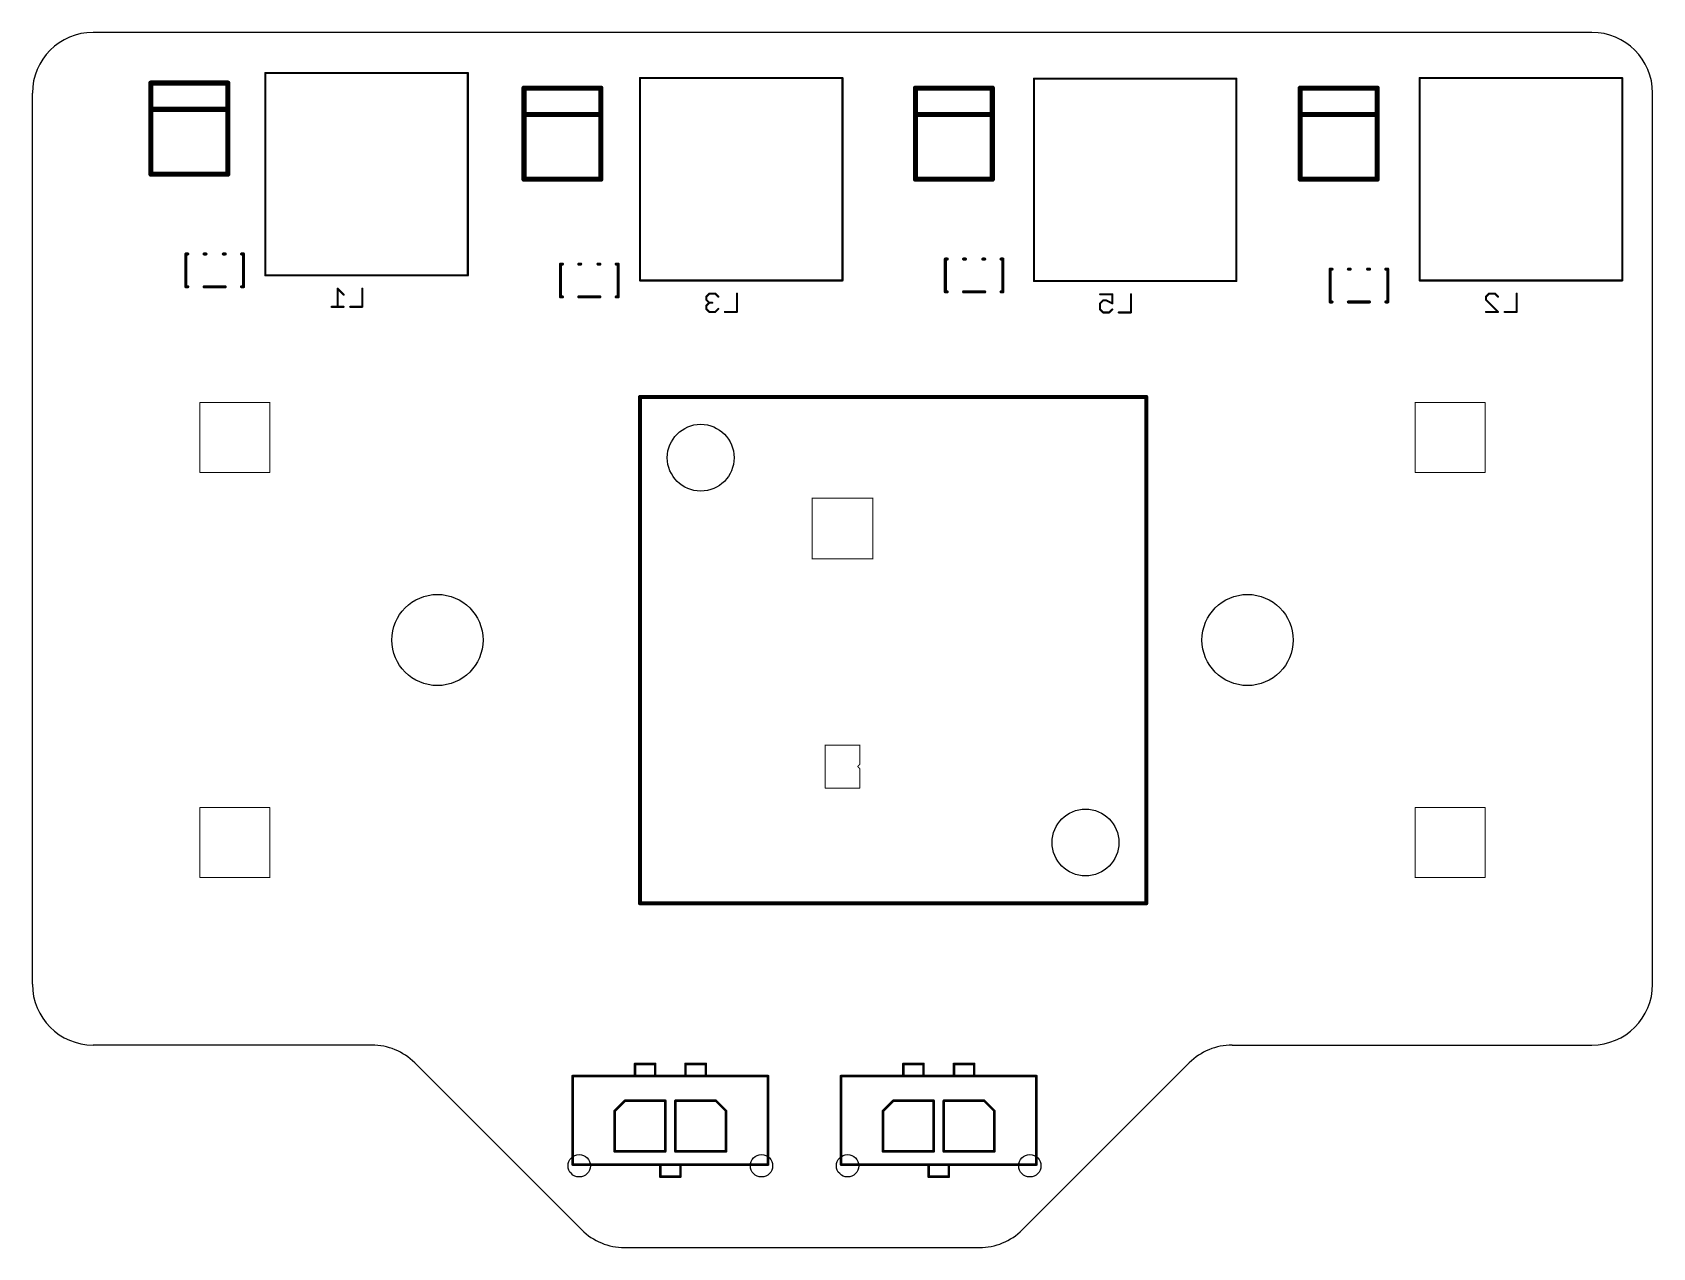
# Model space of a CAD drawing. Extents: x 0 to 80, y -10 to 50.
import ezdxf

# ---------------------------------------------------------------- set-up
doc = ezdxf.new("R2010")
doc.units = 0
for name, color, linetype in [('20', 53, 'CONTINUOUS'), ('21', 253, 'CONTINUOUS'), ('22', 253, 'CONTINUOUS')]:
    doc.layers.add(name, color=color, linetype=linetype)

msp = doc.modelspace()

# ---------------------------------------------------------------- linework, layer by layer
at = {"layer": '20'}
for p, q in [((77, 50), (3, 50)), ((0, 3), (0, 47)), ((80, 3), (80, 47)), ((16.7574, 0), (3, 0)), ((59.2426, 0), (77, 0)), ((27.1213, -9.1213), (18.8787, -0.8787)), ((48.8787, -9.1213), (57.1213, -0.8787)), ((29.2426, -10), (46.7574, -10))]:
    msp.add_line(p, q, dxfattribs=at)
for centre, radius in [((33, 29), 1.65), ((20, 20), 2.25), ((60, 20), 2.25), ((52, 10), 1.65), ((27, -5.96), 0.55), ((36, -5.96), 0.55), ((40.25, -5.96), 0.55), ((49.25, -5.96), 0.55)]:
    msp.add_circle(centre, radius, dxfattribs=at)
for centre, start, end in [((3, 47), 90, 180), ((77, 47), 0, 90), ((3, 3), 180, 270), ((77, 3), 270, 0), ((16.7574, -3), 45.0001, 90), ((59.2426, -3), 90, 134.9999), ((29.2426, -7), 225, 270), ((46.7574, -7), 270, 315)]:
    msp.add_arc(centre, 3, start, end, dxfattribs=at)
at = {"layer": '21', "const_width": 0.05}
for points in [[(8.275, 28.275), (8.275, 31.725)], [(8.275, 31.725), (11.725, 31.725)], [(11.725, 31.725), (11.725, 28.275)], [(68.275, 31.725), (71.725, 31.725)], [(68.275, 28.275), (68.275, 31.725)], [(71.725, 31.725), (71.725, 28.275)], [(11.725, 28.275), (8.275, 28.275)], [(71.725, 28.275), (68.275, 28.275)], [(38.5, 24), (38.5, 27)], [(38.5, 27), (41.5, 27)], [(41.5, 27), (41.5, 24)], [(41.5, 24), (38.5, 24)], [(39.14, 12.69), (39.14, 14.81)], [(39.14, 14.81), (40.86, 14.81)], [(40.86, 14.81), (40.86, 13.86)], [(40.86, 13.86), (40.75, 13.75)], [(40.75, 13.75), (40.86, 13.64)], [(40.86, 13.64), (40.86, 12.69)], [(40.86, 12.69), (39.14, 12.69)], [(8.275, 8.275), (8.275, 11.725)], [(8.275, 11.725), (11.725, 11.725)], [(11.725, 11.725), (11.725, 8.275)], [(68.275, 11.725), (71.725, 11.725)], [(68.275, 8.275), (68.275, 11.725)], [(71.725, 11.725), (71.725, 8.275)], [(11.725, 8.275), (8.275, 8.275)], [(71.725, 8.275), (68.275, 8.275)]]:
    msp.add_lwpolyline(points, dxfattribs=at)
at = {"layer": '21', "const_width": 0.025}
for points in [[(8.2875, 31.725, 1), (8.2625, 31.725)], [(8.275, 31.7375, 1), (8.275, 31.7125)], [(11.7375, 31.725, 1), (11.7125, 31.725)], [(11.725, 31.7125, 1), (11.725, 31.7375)], [(68.275, 31.7375, 1), (68.275, 31.7125)], [(68.2875, 31.725, 1), (68.2625, 31.725)], [(71.7375, 31.725, 1), (71.7125, 31.725)], [(71.725, 31.7125, 1), (71.725, 31.7375)], [(8.275, 28.2875, 1), (8.275, 28.2625)], [(8.2625, 28.275, 1), (8.2875, 28.275)], [(11.7125, 28.275, 1), (11.7375, 28.275)], [(11.725, 28.2625, 1), (11.725, 28.2875)], [(68.275, 28.2875, 1), (68.275, 28.2625)], [(68.2625, 28.275, 1), (68.2875, 28.275)], [(71.7125, 28.275, 1), (71.7375, 28.275)], [(71.725, 28.2625, 1), (71.725, 28.2875)], [(38.5125, 27, 1), (38.4875, 27)], [(38.5, 27.0125, 1), (38.5, 26.9875)], [(41.5125, 27, 1), (41.4875, 27)], [(41.5, 26.9875, 1), (41.5, 27.0125)], [(38.5, 24.0125, 1), (38.5, 23.9875)], [(38.4875, 24, 1), (38.5125, 24)], [(41.4875, 24, 1), (41.5125, 24)], [(41.5, 23.9875, 1), (41.5, 24.0125)], [(39.1525, 14.81, 1), (39.1275, 14.81)], [(39.14, 14.8225, 1), (39.14, 14.7975)], [(40.8725, 14.81, 1), (40.8475, 14.81)], [(40.86, 14.7975, 1), (40.86, 14.8225)], [(40.7588, 13.7588, 1), (40.7412, 13.7412)], [(40.7412, 13.7588, 1), (40.7588, 13.7412)], [(40.8475, 13.86, 1), (40.8725, 13.86)], [(40.8725, 13.64, 1), (40.8475, 13.64)], [(40.8688, 13.8512, 1), (40.8512, 13.8688)], [(40.8512, 13.6312, 1), (40.8688, 13.6488)], [(39.14, 12.7025, 1), (39.14, 12.6775)], [(39.1275, 12.69, 1), (39.1525, 12.69)], [(40.8475, 12.69, 1), (40.8725, 12.69)], [(40.86, 12.6775, 1), (40.86, 12.7025)], [(8.2875, 11.725, 1), (8.2625, 11.725)], [(8.275, 11.7375, 1), (8.275, 11.7125)], [(11.7375, 11.725, 1), (11.7125, 11.725)], [(11.725, 11.7125, 1), (11.725, 11.7375)], [(68.275, 11.7375, 1), (68.275, 11.7125)], [(68.2875, 11.725, 1), (68.2625, 11.725)], [(71.7375, 11.725, 1), (71.7125, 11.725)], [(71.725, 11.7125, 1), (71.725, 11.7375)], [(8.275, 8.2875, 1), (8.275, 8.2625)], [(8.2625, 8.275, 1), (8.2875, 8.275)], [(11.7125, 8.275, 1), (11.7375, 8.275)], [(11.725, 8.2625, 1), (11.725, 8.2875)], [(68.275, 8.2875, 1), (68.275, 8.2625)], [(68.2625, 8.275, 1), (68.2875, 8.275)], [(71.7125, 8.275, 1), (71.7375, 8.275)], [(71.725, 8.2625, 1), (71.725, 8.2875)]]:
    msp.add_lwpolyline(points, format="xyb", dxfattribs=at)
at = {"layer": '22'}
for points, const_width in [([(21.5, 48), (11.5, 48)], 0.1), ([(11.5, 48), (11.5, 38)], 0.1), ([(21.5, 38), (21.5, 48)], 0.1), ([(9.65, 47.5), (5.85, 47.5)], 0.254), ([(5.85, 47.5), (5.85, 46.2)], 0.254), ([(9.65, 46.2), (9.65, 47.5)], 0.254), ([(28.07, 47.25), (24.27, 47.25)], 0.254), ([(24.27, 47.25), (24.27, 45.95)], 0.254), ([(28.07, 45.95), (28.07, 47.25)], 0.254), ([(40, 47.75), (30, 47.75)], 0.1), ([(30, 47.75), (30, 37.75)], 0.1), ([(40, 37.75), (40, 47.75)], 0.1), ([(47.4, 47.25), (43.6, 47.25)], 0.254), ([(43.6, 47.25), (43.6, 45.95)], 0.254), ([(47.4, 45.95), (47.4, 47.25)], 0.254), ([(59.45, 47.72), (49.45, 47.72)], 0.1), ([(49.45, 47.72), (49.45, 37.72)], 0.1), ([(59.45, 37.72), (59.45, 47.72)], 0.1), ([(66.4, 47.25), (62.6, 47.25)], 0.254), ([(62.6, 47.25), (62.6, 45.95)], 0.254), ([(66.4, 45.95), (66.4, 47.25)], 0.254), ([(78.5, 47.75), (68.5, 47.75)], 0.1), ([(68.5, 47.75), (68.5, 37.75)], 0.1), ([(78.5, 37.75), (78.5, 47.75)], 0.1), ([(5.85, 46.2), (5.85, 43)], 0.254), ([(9.65, 46.2), (5.85, 46.2)], 0.254), ([(9.65, 43), (9.65, 46.2)], 0.254), ([(24.27, 45.95), (24.27, 42.75)], 0.254), ([(28.07, 45.95), (24.27, 45.95)], 0.254), ([(28.07, 42.75), (28.07, 45.95)], 0.254), ([(43.6, 45.95), (43.6, 42.75)], 0.254), ([(47.4, 45.95), (43.6, 45.95)], 0.254), ([(47.4, 42.75), (47.4, 45.95)], 0.254), ([(62.6, 45.95), (62.6, 42.75)], 0.254), ([(66.4, 45.95), (62.6, 45.95)], 0.254), ([(66.4, 42.75), (66.4, 45.95)], 0.254), ([(5.85, 43), (9.65, 43)], 0.254), ([(24.27, 42.75), (28.07, 42.75)], 0.254), ([(43.6, 42.75), (47.4, 42.75)], 0.254), ([(62.6, 42.75), (66.4, 42.75)], 0.254), ([(7.578, 39.06), (7.578, 37.44)], 0.1524), ([(7.672, 39.06), (7.578, 39.06)], 0.1524), ([(8.572, 39.06), (8.478, 39.06)], 0.1524), ([(9.522, 39.06), (9.428, 39.06)], 0.1524), ([(10.422, 39.06), (10.328, 39.06)], 0.1524), ([(10.422, 37.44), (10.422, 39.06)], 0.1524), ([(26.078, 38.56), (26.078, 36.94)], 0.1524), ([(26.172, 38.56), (26.078, 38.56)], 0.1524), ([(27.072, 38.56), (26.978, 38.56)], 0.1524), ([(28.022, 38.56), (27.928, 38.56)], 0.1524), ([(28.922, 38.56), (28.828, 38.56)], 0.1524), ([(28.922, 36.94), (28.922, 38.56)], 0.1524), ([(45.078, 38.81), (45.078, 37.19)], 0.1524), ([(45.172, 38.81), (45.078, 38.81)], 0.1524), ([(46.072, 38.81), (45.978, 38.81)], 0.1524), ([(47.022, 38.81), (46.928, 38.81)], 0.1524), ([(47.922, 38.81), (47.828, 38.81)], 0.1524), ([(47.922, 37.19), (47.922, 38.81)], 0.1524), ([(11.5, 38), (21.5, 38)], 0.1), ([(30, 37.75), (40, 37.75)], 0.1), ([(49.45, 37.72), (59.45, 37.72)], 0.1), ([(64.078, 38.31), (64.078, 36.69)], 0.1524), ([(64.172, 38.31), (64.078, 38.31)], 0.1524), ([(65.072, 38.31), (64.978, 38.31)], 0.1524), ([(66.022, 38.31), (65.928, 38.31)], 0.1524), ([(66.922, 38.31), (66.828, 38.31)], 0.1524), ([(66.922, 36.69), (66.922, 38.31)], 0.1524), ([(68.5, 37.75), (78.5, 37.75)], 0.1), ([(7.578, 37.44), (7.672, 37.44)], 0.1524), ([(8.478, 37.44), (9.522, 37.44)], 0.1524), ([(10.328, 37.44), (10.422, 37.44)], 0.1524), ([(15.37, 37.0502), (15.0703, 37.35)], 0.1016), ([(15.0703, 37.35), (15.0703, 36.4508)], 0.1016), ([(16.2908, 37.35), (16.2908, 36.4508)], 0.1016), ([(26.078, 36.94), (26.172, 36.94)], 0.1524), ([(26.978, 36.94), (28.022, 36.94)], 0.1524), ([(28.828, 36.94), (28.922, 36.94)], 0.1524), ([(33.4204, 37.1), (33.2705, 36.9501)], 0.1016), ([(33.2705, 36.9501), (33.2705, 36.8002)], 0.1016), ([(33.2705, 36.8002), (33.4204, 36.6504)], 0.1016), ([(33.7201, 37.1), (33.4204, 37.1)], 0.1016), ([(33.87, 36.9501), (33.7201, 37.1)], 0.1016), ([(34.7908, 37.1), (34.7908, 36.2008)], 0.1016), ([(45.078, 37.19), (45.172, 37.19)], 0.1524), ([(45.978, 37.19), (47.022, 37.19)], 0.1524), ([(47.828, 37.19), (47.922, 37.19)], 0.1524), ([(52.7205, 37.07), (53.32, 37.07)], 0.1016), ([(52.8704, 36.7702), (52.7205, 36.6204)], 0.1016), ([(53.0203, 36.7702), (52.8704, 36.7702)], 0.1016), ([(53.32, 36.6204), (53.0203, 36.7702)], 0.1016), ([(53.32, 37.07), (53.32, 36.6204)], 0.1016), ([(54.2408, 37.07), (54.2408, 36.1708)], 0.1016), ([(71.7705, 36.9501), (71.9204, 37.1)], 0.1016), ([(71.7705, 36.8002), (71.7705, 36.9501)], 0.1016), ([(72.37, 36.2008), (71.7705, 36.8002)], 0.1016), ([(71.9204, 37.1), (72.2201, 37.1)], 0.1016), ([(72.2201, 37.1), (72.37, 36.9501)], 0.1016), ([(73.2908, 37.1), (73.2908, 36.2008)], 0.1016), ([(15.37, 36.4508), (14.7705, 36.4508)], 0.1016), ([(16.2908, 36.4508), (15.6913, 36.4508)], 0.1016), ([(33.4204, 36.6504), (33.2705, 36.5005)], 0.1016), ([(33.2705, 36.5005), (33.2705, 36.3507)], 0.1016), ([(33.2705, 36.3507), (33.4204, 36.2008)], 0.1016), ([(33.4204, 36.6504), (33.5703, 36.6504)], 0.1016), ([(33.4204, 36.2008), (33.7201, 36.2008)], 0.1016), ([(33.7201, 36.2008), (33.87, 36.3507)], 0.1016), ([(34.7908, 36.2008), (34.1913, 36.2008)], 0.1016), ([(52.7205, 36.6204), (52.7205, 36.3207)], 0.1016), ([(52.7205, 36.3207), (52.8704, 36.1708)], 0.1016), ([(52.8704, 36.1708), (53.1701, 36.1708)], 0.1016), ([(53.1701, 36.1708), (53.32, 36.3207)], 0.1016), ([(54.2408, 36.1708), (53.6413, 36.1708)], 0.1016), ([(64.078, 36.69), (64.172, 36.69)], 0.1524), ([(64.978, 36.69), (66.022, 36.69)], 0.1524), ([(66.828, 36.69), (66.922, 36.69)], 0.1524), ([(71.7705, 36.2008), (72.37, 36.2008)], 0.1016), ([(73.2908, 36.2008), (72.6913, 36.2008)], 0.1016), ([(55, 32), (30, 32)], 0.2), ([(30, 32), (30, 7)], 0.2), ([(55, 7), (55, 32)], 0.2), ([(30, 7), (55, 7)], 0.2), ([(29.75, -1.53), (26.675, -1.53)], 0.127), ([(26.675, -1.53), (26.675, -5.9)], 0.127), ([(30.75, -0.93), (29.75, -0.93)], 0.127), ([(29.75, -0.93), (29.75, -1.53)], 0.127), ([(30.75, -1.53), (29.75, -1.53)], 0.127), ([(30.75, -1.53), (30.75, -0.93)], 0.127), ([(32.25, -1.53), (30.75, -1.53)], 0.127), ([(32.25, -1.53), (32.25, -0.93)], 0.127), ([(32.25, -0.93), (33.25, -0.93)], 0.127), ([(33.25, -1.53), (32.25, -1.53)], 0.127), ([(33.25, -0.93), (33.25, -1.53)], 0.127), ([(36.325, -1.53), (33.25, -1.53)], 0.127), ([(36.325, -5.9), (36.325, -1.53)], 0.127), ([(43, -1.53), (39.925, -1.53)], 0.127), ([(39.925, -1.53), (39.925, -5.9)], 0.127), ([(44, -0.93), (43, -0.93)], 0.127), ([(43, -0.93), (43, -1.53)], 0.127), ([(44, -1.53), (43, -1.53)], 0.127), ([(44, -1.53), (44, -0.93)], 0.127), ([(45.5, -1.53), (44, -1.53)], 0.127), ([(45.5, -1.53), (45.5, -0.93)], 0.127), ([(45.5, -0.93), (46.5, -0.93)], 0.127), ([(46.5, -1.53), (45.5, -1.53)], 0.127), ([(46.5, -0.93), (46.5, -1.53)], 0.127), ([(49.575, -1.53), (46.5, -1.53)], 0.127), ([(49.575, -5.9), (49.575, -1.53)], 0.127), ([(29.25, -2.75), (28.75, -3.25)], 0.127), ([(28.75, -3.25), (28.75, -5.25)], 0.127), ([(31.25, -2.75), (29.25, -2.75)], 0.127), ([(31.25, -5.25), (31.25, -2.75)], 0.127), ([(33.75, -2.75), (31.75, -2.75)], 0.127), ([(31.75, -2.75), (31.75, -5.25)], 0.127), ([(34.25, -3.25), (33.75, -2.75)], 0.127), ([(34.25, -5.25), (34.25, -3.25)], 0.127), ([(42.5, -2.75), (42, -3.25)], 0.127), ([(42, -3.25), (42, -5.25)], 0.127), ([(44.5, -2.75), (42.5, -2.75)], 0.127), ([(44.5, -5.25), (44.5, -2.75)], 0.127), ([(47, -2.75), (45, -2.75)], 0.127), ([(45, -2.75), (45, -5.25)], 0.127), ([(47.5, -3.25), (47, -2.75)], 0.127), ([(47.5, -5.25), (47.5, -3.25)], 0.127), ([(28.75, -5.25), (31.25, -5.25)], 0.127), ([(31.75, -5.25), (34.25, -5.25)], 0.127), ([(42, -5.25), (44.5, -5.25)], 0.127), ([(45, -5.25), (47.5, -5.25)], 0.127), ([(26.675, -5.9), (31, -5.9)], 0.127), ([(31, -5.9), (32, -5.9)], 0.127), ([(31, -5.9), (31, -6.5)], 0.127), ([(32, -5.9), (36.325, -5.9)], 0.127), ([(32, -6.5), (32, -5.9)], 0.127), ([(39.925, -5.9), (44.25, -5.9)], 0.127), ([(44.25, -5.9), (45.25, -5.9)], 0.127), ([(44.25, -5.9), (44.25, -6.5)], 0.127), ([(45.25, -5.9), (49.575, -5.9)], 0.127), ([(45.25, -6.5), (45.25, -5.9)], 0.127), ([(31, -6.5), (32, -6.5)], 0.127), ([(44.25, -6.5), (45.25, -6.5)], 0.127)]:
    msp.add_lwpolyline(points, dxfattribs=dict(at, const_width=const_width))
for points, const_width in [([(11.5, 48.025, 1), (11.5, 47.975)], 0.05), ([(11.525, 48, 1), (11.475, 48)], 0.05), ([(21.525, 48, 1), (21.475, 48)], 0.05), ([(21.5, 47.975, 1), (21.5, 48.025)], 0.05), ([(5.85, 47.5635, 1), (5.85, 47.4365)], 0.127), ([(5.9135, 47.5, 1), (5.7865, 47.5)], 0.127), ([(9.7135, 47.5, 1), (9.5865, 47.5)], 0.127), ([(9.65, 47.4365, 1), (9.65, 47.5635)], 0.127), ([(24.27, 47.3135, 1), (24.27, 47.1865)], 0.127), ([(24.3335, 47.25, 1), (24.2065, 47.25)], 0.127), ([(28.1335, 47.25, 1), (28.0065, 47.25)], 0.127), ([(28.07, 47.1865, 1), (28.07, 47.3135)], 0.127), ([(30, 47.775, 1), (30, 47.725)], 0.05), ([(30.025, 47.75, 1), (29.975, 47.75)], 0.05), ([(40.025, 47.75, 1), (39.975, 47.75)], 0.05), ([(40, 47.725, 1), (40, 47.775)], 0.05), ([(43.6, 47.3135, 1), (43.6, 47.1865)], 0.127), ([(43.6635, 47.25, 1), (43.5365, 47.25)], 0.127), ([(47.4635, 47.25, 1), (47.3365, 47.25)], 0.127), ([(47.4, 47.1865, 1), (47.4, 47.3135)], 0.127), ([(49.45, 47.745, 1), (49.45, 47.695)], 0.05), ([(49.475, 47.72, 1), (49.425, 47.72)], 0.05), ([(59.475, 47.72, 1), (59.425, 47.72)], 0.05), ([(59.45, 47.695, 1), (59.45, 47.745)], 0.05), ([(62.6, 47.3135, 1), (62.6, 47.1865)], 0.127), ([(62.6635, 47.25, 1), (62.5365, 47.25)], 0.127), ([(66.4635, 47.25, 1), (66.3365, 47.25)], 0.127), ([(66.4, 47.1865, 1), (66.4, 47.3135)], 0.127), ([(68.5, 47.775, 1), (68.5, 47.725)], 0.05), ([(68.525, 47.75, 1), (68.475, 47.75)], 0.05), ([(78.525, 47.75, 1), (78.475, 47.75)], 0.05), ([(78.5, 47.725, 1), (78.5, 47.775)], 0.05), ([(5.9135, 46.2, 1), (5.7865, 46.2)], 0.127), ([(5.85, 46.2635, 1), (5.85, 46.1365)], 0.127), ([(5.7865, 46.2, 1), (5.9135, 46.2)], 0.127), ([(9.7135, 46.2, 1), (9.5865, 46.2)], 0.127), ([(9.5865, 46.2, 1), (9.7135, 46.2)], 0.127), ([(9.65, 46.1365, 1), (9.65, 46.2635)], 0.127), ([(24.3335, 45.95, 1), (24.2065, 45.95)], 0.127), ([(24.27, 46.0135, 1), (24.27, 45.8865)], 0.127), ([(24.2065, 45.95, 1), (24.3335, 45.95)], 0.127), ([(28.1335, 45.95, 1), (28.0065, 45.95)], 0.127), ([(28.0065, 45.95, 1), (28.1335, 45.95)], 0.127), ([(28.07, 45.8865, 1), (28.07, 46.0135)], 0.127), ([(43.6635, 45.95, 1), (43.5365, 45.95)], 0.127), ([(43.6, 46.0135, 1), (43.6, 45.8865)], 0.127), ([(43.5365, 45.95, 1), (43.6635, 45.95)], 0.127), ([(47.4635, 45.95, 1), (47.3365, 45.95)], 0.127), ([(47.3365, 45.95, 1), (47.4635, 45.95)], 0.127), ([(47.4, 45.8865, 1), (47.4, 46.0135)], 0.127), ([(62.6635, 45.95, 1), (62.5365, 45.95)], 0.127), ([(62.6, 46.0135, 1), (62.6, 45.8865)], 0.127), ([(62.5365, 45.95, 1), (62.6635, 45.95)], 0.127), ([(66.4635, 45.95, 1), (66.3365, 45.95)], 0.127), ([(66.3365, 45.95, 1), (66.4635, 45.95)], 0.127), ([(66.4, 45.8865, 1), (66.4, 46.0135)], 0.127), ([(5.85, 43.0635, 1), (5.85, 42.9365)], 0.127), ([(5.7865, 43, 1), (5.9135, 43)], 0.127), ([(9.5865, 43, 1), (9.7135, 43)], 0.127), ([(9.65, 42.9365, 1), (9.65, 43.0635)], 0.127), ([(24.27, 42.8135, 1), (24.27, 42.6865)], 0.127), ([(24.2065, 42.75, 1), (24.3335, 42.75)], 0.127), ([(28.0065, 42.75, 1), (28.1335, 42.75)], 0.127), ([(28.07, 42.6865, 1), (28.07, 42.8135)], 0.127), ([(43.6, 42.8135, 1), (43.6, 42.6865)], 0.127), ([(43.5365, 42.75, 1), (43.6635, 42.75)], 0.127), ([(47.3365, 42.75, 1), (47.4635, 42.75)], 0.127), ([(47.4, 42.6865, 1), (47.4, 42.8135)], 0.127), ([(62.6, 42.8135, 1), (62.6, 42.6865)], 0.127), ([(62.5365, 42.75, 1), (62.6635, 42.75)], 0.127), ([(66.3365, 42.75, 1), (66.4635, 42.75)], 0.127), ([(66.4, 42.6865, 1), (66.4, 42.8135)], 0.127), ([(7.6161, 39.06, 1), (7.5399, 39.06)], 0.0762), ([(7.578, 39.0981, 1), (7.578, 39.0219)], 0.0762), ([(7.672, 39.0219, 1), (7.672, 39.0981)], 0.0762), ([(8.478, 39.0981, 1), (8.478, 39.0219)], 0.0762), ([(8.572, 39.0219, 1), (8.572, 39.0981)], 0.0762), ([(9.428, 39.0981, 1), (9.428, 39.0219)], 0.0762), ([(9.522, 39.0219, 1), (9.522, 39.0981)], 0.0762), ([(10.328, 39.0981, 1), (10.328, 39.0219)], 0.0762), ([(10.4601, 39.06, 1), (10.3839, 39.06)], 0.0762), ([(10.422, 39.0219, 1), (10.422, 39.0981)], 0.0762), ([(26.1161, 38.56, 1), (26.0399, 38.56)], 0.0762), ([(26.078, 38.5981, 1), (26.078, 38.5219)], 0.0762), ([(26.172, 38.5219, 1), (26.172, 38.5981)], 0.0762), ([(26.978, 38.5981, 1), (26.978, 38.5219)], 0.0762), ([(27.072, 38.5219, 1), (27.072, 38.5981)], 0.0762), ([(27.928, 38.5981, 1), (27.928, 38.5219)], 0.0762), ([(28.022, 38.5219, 1), (28.022, 38.5981)], 0.0762), ([(28.828, 38.5981, 1), (28.828, 38.5219)], 0.0762), ([(28.9601, 38.56, 1), (28.8839, 38.56)], 0.0762), ([(28.922, 38.5219, 1), (28.922, 38.5981)], 0.0762), ([(45.1161, 38.81, 1), (45.0399, 38.81)], 0.0762), ([(45.078, 38.8481, 1), (45.078, 38.7719)], 0.0762), ([(45.172, 38.7719, 1), (45.172, 38.8481)], 0.0762), ([(45.978, 38.8481, 1), (45.978, 38.7719)], 0.0762), ([(46.072, 38.7719, 1), (46.072, 38.8481)], 0.0762), ([(46.928, 38.8481, 1), (46.928, 38.7719)], 0.0762), ([(47.022, 38.7719, 1), (47.022, 38.8481)], 0.0762), ([(47.828, 38.8481, 1), (47.828, 38.7719)], 0.0762), ([(47.9601, 38.81, 1), (47.8839, 38.81)], 0.0762), ([(47.922, 38.7719, 1), (47.922, 38.8481)], 0.0762), ([(11.5, 38.025, 1), (11.5, 37.975)], 0.05), ([(11.475, 38, 1), (11.525, 38)], 0.05), ([(21.475, 38, 1), (21.525, 38)], 0.05), ([(21.5, 37.975, 1), (21.5, 38.025)], 0.05), ([(30, 37.775, 1), (30, 37.725)], 0.05), ([(29.975, 37.75, 1), (30.025, 37.75)], 0.05), ([(39.975, 37.75, 1), (40.025, 37.75)], 0.05), ([(40, 37.725, 1), (40, 37.775)], 0.05), ([(49.45, 37.745, 1), (49.45, 37.695)], 0.05), ([(49.425, 37.72, 1), (49.475, 37.72)], 0.05), ([(59.425, 37.72, 1), (59.475, 37.72)], 0.05), ([(59.45, 37.695, 1), (59.45, 37.745)], 0.05), ([(64.1161, 38.31, 1), (64.0399, 38.31)], 0.0762), ([(64.078, 38.3481, 1), (64.078, 38.2719)], 0.0762), ([(64.172, 38.2719, 1), (64.172, 38.3481)], 0.0762), ([(64.978, 38.3481, 1), (64.978, 38.2719)], 0.0762), ([(65.072, 38.2719, 1), (65.072, 38.3481)], 0.0762), ([(65.928, 38.3481, 1), (65.928, 38.2719)], 0.0762), ([(66.022, 38.2719, 1), (66.022, 38.3481)], 0.0762), ([(66.828, 38.3481, 1), (66.828, 38.2719)], 0.0762), ([(66.9601, 38.31, 1), (66.8839, 38.31)], 0.0762), ([(66.922, 38.2719, 1), (66.922, 38.3481)], 0.0762), ([(68.5, 37.775, 1), (68.5, 37.725)], 0.05), ([(68.475, 37.75, 1), (68.525, 37.75)], 0.05), ([(78.475, 37.75, 1), (78.525, 37.75)], 0.05), ([(78.5, 37.725, 1), (78.5, 37.775)], 0.05), ([(7.578, 37.4781, 1), (7.578, 37.4019)], 0.0762), ([(7.5399, 37.44, 1), (7.6161, 37.44)], 0.0762), ([(7.672, 37.4019, 1), (7.672, 37.4781)], 0.0762), ([(8.478, 37.4781, 1), (8.478, 37.4019)], 0.0762), ([(9.522, 37.4019, 1), (9.522, 37.4781)], 0.0762), ([(10.328, 37.4781, 1), (10.328, 37.4019)], 0.0762), ([(10.3839, 37.44, 1), (10.4601, 37.44)], 0.0762), ([(10.422, 37.4019, 1), (10.422, 37.4781)], 0.0762), ([(15.0957, 37.35, 1), (15.0449, 37.35)], 0.0508), ([(15.0882, 37.3679, 1), (15.0523, 37.332)], 0.0508), ([(15.352, 37.0323, 1), (15.3879, 37.0682)], 0.0508), ([(16.3162, 37.35, 1), (16.2654, 37.35)], 0.0508), ([(26.078, 36.9781, 1), (26.078, 36.9019)], 0.0762), ([(26.0399, 36.94, 1), (26.1161, 36.94)], 0.0762), ([(26.172, 36.9019, 1), (26.172, 36.9781)], 0.0762), ([(26.978, 36.9781, 1), (26.978, 36.9019)], 0.0762), ([(28.022, 36.9019, 1), (28.022, 36.9781)], 0.0762), ([(28.828, 36.9781, 1), (28.828, 36.9019)], 0.0762), ([(28.8839, 36.94, 1), (28.9601, 36.94)], 0.0762), ([(28.922, 36.9019, 1), (28.922, 36.9781)], 0.0762), ([(33.2959, 36.9501, 1), (33.2451, 36.9501)], 0.0508), ([(33.2526, 36.9681, 1), (33.2885, 36.9321)], 0.0508), ([(33.2451, 36.8002, 1), (33.2959, 36.8002)], 0.0508), ([(33.2885, 36.8182, 1), (33.2526, 36.7823)], 0.0508), ([(33.4204, 37.1254, 1), (33.4204, 37.0746)], 0.0508), ([(33.4384, 37.082, 1), (33.4024, 37.1179)], 0.0508), ([(33.7381, 37.1179, 1), (33.7022, 37.082)], 0.0508), ([(33.7201, 37.0746, 1), (33.7201, 37.1254)], 0.0508), ([(33.852, 36.9321, 1), (33.8879, 36.9681)], 0.0508), ([(34.8162, 37.1, 1), (34.7654, 37.1)], 0.0508), ([(45.078, 37.2281, 1), (45.078, 37.1519)], 0.0762), ([(45.0399, 37.19, 1), (45.1161, 37.19)], 0.0762), ([(45.172, 37.1519, 1), (45.172, 37.2281)], 0.0762), ([(45.978, 37.2281, 1), (45.978, 37.1519)], 0.0762), ([(47.022, 37.1519, 1), (47.022, 37.2281)], 0.0762), ([(47.828, 37.2281, 1), (47.828, 37.1519)], 0.0762), ([(47.8839, 37.19, 1), (47.9601, 37.19)], 0.0762), ([(47.922, 37.1519, 1), (47.922, 37.2281)], 0.0762), ([(52.7205, 37.0954, 1), (52.7205, 37.0446)], 0.0508), ([(52.8704, 36.7956, 1), (52.8704, 36.7448)], 0.0508), ([(52.8884, 36.7523, 1), (52.8524, 36.7882)], 0.0508), ([(53.0316, 36.793, 1), (53.0089, 36.7475)], 0.0508), ([(53.0203, 36.7448, 1), (53.0203, 36.7956)], 0.0508), ([(53.3454, 37.07, 1), (53.2946, 37.07)], 0.0508), ([(53.32, 37.0446, 1), (53.32, 37.0954)], 0.0508), ([(54.2662, 37.07, 1), (54.2154, 37.07)], 0.0508), ([(71.7959, 36.9501, 1), (71.7451, 36.9501)], 0.0508), ([(71.7526, 36.9681, 1), (71.7885, 36.9321)], 0.0508), ([(71.7451, 36.8002, 1), (71.7959, 36.8002)], 0.0508), ([(71.7885, 36.8182, 1), (71.7526, 36.7823)], 0.0508), ([(71.9204, 37.1254, 1), (71.9204, 37.0746)], 0.0508), ([(71.9384, 37.082, 1), (71.9024, 37.1179)], 0.0508), ([(72.2381, 37.1179, 1), (72.2022, 37.082)], 0.0508), ([(72.2201, 37.0746, 1), (72.2201, 37.1254)], 0.0508), ([(72.352, 36.9321, 1), (72.3879, 36.9681)], 0.0508), ([(73.3162, 37.1, 1), (73.2654, 37.1)], 0.0508), ([(14.7705, 36.4762, 1), (14.7705, 36.4254)], 0.0508), ([(15.0449, 36.4508, 1), (15.0957, 36.4508)], 0.0508), ([(15.37, 36.4254, 1), (15.37, 36.4762)], 0.0508), ([(15.6913, 36.4762, 1), (15.6913, 36.4254)], 0.0508), ([(16.2654, 36.4508, 1), (16.3162, 36.4508)], 0.0508), ([(16.2908, 36.4254, 1), (16.2908, 36.4762)], 0.0508), ([(33.2959, 36.5005, 1), (33.2451, 36.5005)], 0.0508), ([(33.2451, 36.3507, 1), (33.2959, 36.3507)], 0.0508), ([(33.2526, 36.5185, 1), (33.2885, 36.4826)], 0.0508), ([(33.2885, 36.3686, 1), (33.2526, 36.3327)], 0.0508), ([(33.4204, 36.6758, 1), (33.4204, 36.625)], 0.0508), ([(33.4204, 36.2262, 1), (33.4204, 36.1754)], 0.0508), ([(33.4384, 36.6324, 1), (33.4024, 36.6683)], 0.0508), ([(33.4024, 36.6324, 1), (33.4384, 36.6683)], 0.0508), ([(33.4024, 36.1828, 1), (33.4384, 36.2188)], 0.0508), ([(33.5703, 36.625, 1), (33.5703, 36.6758)], 0.0508), ([(33.7022, 36.2188, 1), (33.7381, 36.1828)], 0.0508), ([(33.7201, 36.1754, 1), (33.7201, 36.2262)], 0.0508), ([(33.8879, 36.3327, 1), (33.852, 36.3686)], 0.0508), ([(34.1913, 36.2262, 1), (34.1913, 36.1754)], 0.0508), ([(34.7654, 36.2008, 1), (34.8162, 36.2008)], 0.0508), ([(34.7908, 36.1754, 1), (34.7908, 36.2262)], 0.0508), ([(52.7459, 36.6204, 1), (52.6951, 36.6204)], 0.0508), ([(52.6951, 36.3207, 1), (52.7459, 36.3207)], 0.0508), ([(52.7026, 36.6383, 1), (52.7385, 36.6024)], 0.0508), ([(52.7385, 36.3386, 1), (52.7026, 36.3027)], 0.0508), ([(52.8704, 36.1962, 1), (52.8704, 36.1454)], 0.0508), ([(52.8524, 36.1528, 1), (52.8884, 36.1888)], 0.0508), ([(53.1522, 36.1888, 1), (53.1881, 36.1528)], 0.0508), ([(53.1701, 36.1454, 1), (53.1701, 36.1962)], 0.0508), ([(53.2946, 36.6204, 1), (53.3454, 36.6204)], 0.0508), ([(53.3379, 36.3027, 1), (53.302, 36.3386)], 0.0508), ([(53.3086, 36.5977, 1), (53.3313, 36.6431)], 0.0508), ([(53.6413, 36.1962, 1), (53.6413, 36.1454)], 0.0508), ([(54.2154, 36.1708, 1), (54.2662, 36.1708)], 0.0508), ([(54.2408, 36.1454, 1), (54.2408, 36.1962)], 0.0508), ([(64.078, 36.7281, 1), (64.078, 36.6519)], 0.0762), ([(64.0399, 36.69, 1), (64.1161, 36.69)], 0.0762), ([(64.172, 36.6519, 1), (64.172, 36.7281)], 0.0762), ([(64.978, 36.7281, 1), (64.978, 36.6519)], 0.0762), ([(66.022, 36.6519, 1), (66.022, 36.7281)], 0.0762), ([(66.828, 36.7281, 1), (66.828, 36.6519)], 0.0762), ([(66.8839, 36.69, 1), (66.9601, 36.69)], 0.0762), ([(66.922, 36.6519, 1), (66.922, 36.7281)], 0.0762), ([(71.7705, 36.2262, 1), (71.7705, 36.1754)], 0.0508), ([(72.352, 36.1828, 1), (72.3879, 36.2188)], 0.0508), ([(72.37, 36.1754, 1), (72.37, 36.2262)], 0.0508), ([(72.6913, 36.2262, 1), (72.6913, 36.1754)], 0.0508), ([(73.2654, 36.2008, 1), (73.3162, 36.2008)], 0.0508), ([(73.2908, 36.1754, 1), (73.2908, 36.2262)], 0.0508), ([(30, 32.05, 1), (30, 31.95)], 0.1), ([(30.05, 32, 1), (29.95, 32)], 0.1), ([(55.05, 32, 1), (54.95, 32)], 0.1), ([(55, 31.95, 1), (55, 32.05)], 0.1), ([(30, 7.05, 1), (30, 6.95)], 0.1), ([(29.95, 7, 1), (30.05, 7)], 0.1), ([(54.95, 7, 1), (55.05, 7)], 0.1), ([(55, 6.95, 1), (55, 7.05)], 0.1), ([(26.7067, -1.53, 1), (26.6433, -1.53)], 0.0635), ([(26.675, -1.4983, 1), (26.675, -1.5617)], 0.0635), ([(29.75, -0.8982, 1), (29.75, -0.9618)], 0.0635), ([(29.7817, -0.93, 1), (29.7183, -0.93)], 0.0635), ([(29.75, -1.4983, 1), (29.75, -1.5617)], 0.0635), ([(29.7183, -1.53, 1), (29.7817, -1.53)], 0.0635), ([(29.75, -1.5617, 1), (29.75, -1.4983)], 0.0635), ([(30.7817, -0.93, 1), (30.7183, -0.93)], 0.0635), ([(30.75, -1.4983, 1), (30.75, -1.5617)], 0.0635), ([(30.7183, -1.53, 1), (30.7817, -1.53)], 0.0635), ([(30.75, -0.9618, 1), (30.75, -0.8982)], 0.0635), ([(30.75, -1.5617, 1), (30.75, -1.4983)], 0.0635), ([(32.25, -0.8982, 1), (32.25, -0.9618)], 0.0635), ([(32.2818, -0.93, 1), (32.2182, -0.93)], 0.0635), ([(32.25, -1.4983, 1), (32.25, -1.5617)], 0.0635), ([(32.2182, -1.53, 1), (32.2818, -1.53)], 0.0635), ([(32.25, -1.5617, 1), (32.25, -1.4983)], 0.0635), ([(33.2818, -0.93, 1), (33.2182, -0.93)], 0.0635), ([(33.25, -1.4983, 1), (33.25, -1.5617)], 0.0635), ([(33.2182, -1.53, 1), (33.2818, -1.53)], 0.0635), ([(33.25, -0.9618, 1), (33.25, -0.8982)], 0.0635), ([(33.25, -1.5617, 1), (33.25, -1.4983)], 0.0635), ([(36.3568, -1.53, 1), (36.2933, -1.53)], 0.0635), ([(36.325, -1.5617, 1), (36.325, -1.4983)], 0.0635), ([(39.9568, -1.53, 1), (39.8933, -1.53)], 0.0635), ([(39.925, -1.4983, 1), (39.925, -1.5617)], 0.0635), ([(43, -0.8982, 1), (43, -0.9618)], 0.0635), ([(43.0318, -0.93, 1), (42.9682, -0.93)], 0.0635), ([(43, -1.4983, 1), (43, -1.5617)], 0.0635), ([(42.9682, -1.53, 1), (43.0318, -1.53)], 0.0635), ([(43, -1.5617, 1), (43, -1.4983)], 0.0635), ([(44.0318, -0.93, 1), (43.9682, -0.93)], 0.0635), ([(44, -1.4983, 1), (44, -1.5617)], 0.0635), ([(43.9682, -1.53, 1), (44.0318, -1.53)], 0.0635), ([(44, -0.9618, 1), (44, -0.8982)], 0.0635), ([(44, -1.5617, 1), (44, -1.4983)], 0.0635), ([(45.5, -0.8982, 1), (45.5, -0.9618)], 0.0635), ([(45.5318, -0.93, 1), (45.4682, -0.93)], 0.0635), ([(45.5, -1.4983, 1), (45.5, -1.5617)], 0.0635), ([(45.4682, -1.53, 1), (45.5318, -1.53)], 0.0635), ([(45.5, -1.5617, 1), (45.5, -1.4983)], 0.0635), ([(46.5318, -0.93, 1), (46.4682, -0.93)], 0.0635), ([(46.5, -1.4983, 1), (46.5, -1.5617)], 0.0635), ([(46.4682, -1.53, 1), (46.5318, -1.53)], 0.0635), ([(46.5, -0.9618, 1), (46.5, -0.8982)], 0.0635), ([(46.5, -1.5617, 1), (46.5, -1.4983)], 0.0635), ([(49.6068, -1.53, 1), (49.5433, -1.53)], 0.0635), ([(49.575, -1.5617, 1), (49.575, -1.4983)], 0.0635), ([(28.7275, -3.2275, 1), (28.7725, -3.2725)], 0.0635), ([(28.7817, -3.25, 1), (28.7183, -3.25)], 0.0635), ([(29.25, -2.7182, 1), (29.25, -2.7818)], 0.0635), ([(29.2725, -2.7725, 1), (29.2275, -2.7275)], 0.0635), ([(31.2817, -2.75, 1), (31.2183, -2.75)], 0.0635), ([(31.25, -2.7818, 1), (31.25, -2.7182)], 0.0635), ([(31.75, -2.7182, 1), (31.75, -2.7818)], 0.0635), ([(31.7817, -2.75, 1), (31.7183, -2.75)], 0.0635), ([(33.7725, -2.7275, 1), (33.7275, -2.7725)], 0.0635), ([(33.75, -2.7818, 1), (33.75, -2.7182)], 0.0635), ([(34.2818, -3.25, 1), (34.2182, -3.25)], 0.0635), ([(34.2275, -3.2725, 1), (34.2725, -3.2275)], 0.0635), ([(41.9775, -3.2275, 1), (42.0225, -3.2725)], 0.0635), ([(42.0318, -3.25, 1), (41.9682, -3.25)], 0.0635), ([(42.5, -2.7182, 1), (42.5, -2.7818)], 0.0635), ([(42.5225, -2.7725, 1), (42.4775, -2.7275)], 0.0635), ([(44.5318, -2.75, 1), (44.4682, -2.75)], 0.0635), ([(44.5, -2.7818, 1), (44.5, -2.7182)], 0.0635), ([(45, -2.7182, 1), (45, -2.7818)], 0.0635), ([(45.0318, -2.75, 1), (44.9682, -2.75)], 0.0635), ([(47.0225, -2.7275, 1), (46.9775, -2.7725)], 0.0635), ([(47, -2.7818, 1), (47, -2.7182)], 0.0635), ([(47.5318, -3.25, 1), (47.4682, -3.25)], 0.0635), ([(47.4775, -3.2725, 1), (47.5225, -3.2275)], 0.0635), ([(28.75, -5.2183, 1), (28.75, -5.2817)], 0.0635), ([(28.7183, -5.25, 1), (28.7817, -5.25)], 0.0635), ([(31.2183, -5.25, 1), (31.2817, -5.25)], 0.0635), ([(31.25, -5.2817, 1), (31.25, -5.2183)], 0.0635), ([(31.75, -5.2183, 1), (31.75, -5.2817)], 0.0635), ([(31.7183, -5.25, 1), (31.7817, -5.25)], 0.0635), ([(34.2182, -5.25, 1), (34.2818, -5.25)], 0.0635), ([(34.25, -5.2817, 1), (34.25, -5.2183)], 0.0635), ([(42, -5.2183, 1), (42, -5.2817)], 0.0635), ([(41.9682, -5.25, 1), (42.0318, -5.25)], 0.0635), ([(44.4682, -5.25, 1), (44.5318, -5.25)], 0.0635), ([(44.5, -5.2817, 1), (44.5, -5.2183)], 0.0635), ([(45, -5.2183, 1), (45, -5.2817)], 0.0635), ([(44.9682, -5.25, 1), (45.0318, -5.25)], 0.0635), ([(47.4682, -5.25, 1), (47.5318, -5.25)], 0.0635), ([(47.5, -5.2817, 1), (47.5, -5.2183)], 0.0635), ([(26.675, -5.8683, 1), (26.675, -5.9318)], 0.0635), ([(26.6433, -5.9, 1), (26.7067, -5.9)], 0.0635), ([(31, -5.8683, 1), (31, -5.9318)], 0.0635), ([(31.0317, -5.9, 1), (30.9683, -5.9)], 0.0635), ([(31, -5.9318, 1), (31, -5.8683)], 0.0635), ([(32, -5.8683, 1), (32, -5.9318)], 0.0635), ([(32.0318, -5.9, 1), (31.9683, -5.9)], 0.0635), ([(32, -5.9318, 1), (32, -5.8683)], 0.0635), ([(36.2933, -5.9, 1), (36.3568, -5.9)], 0.0635), ([(36.325, -5.9318, 1), (36.325, -5.8683)], 0.0635), ([(39.925, -5.8683, 1), (39.925, -5.9318)], 0.0635), ([(39.8933, -5.9, 1), (39.9568, -5.9)], 0.0635), ([(44.25, -5.8683, 1), (44.25, -5.9318)], 0.0635), ([(44.2818, -5.9, 1), (44.2182, -5.9)], 0.0635), ([(44.25, -5.9318, 1), (44.25, -5.8683)], 0.0635), ([(45.25, -5.8683, 1), (45.25, -5.9318)], 0.0635), ([(45.2818, -5.9, 1), (45.2182, -5.9)], 0.0635), ([(45.25, -5.9318, 1), (45.25, -5.8683)], 0.0635), ([(49.5433, -5.9, 1), (49.6068, -5.9)], 0.0635), ([(49.575, -5.9318, 1), (49.575, -5.8683)], 0.0635), ([(31, -6.4683, 1), (31, -6.5317)], 0.0635), ([(30.9683, -6.5, 1), (31.0317, -6.5)], 0.0635), ([(31.9683, -6.5, 1), (32.0318, -6.5)], 0.0635), ([(32, -6.5317, 1), (32, -6.4683)], 0.0635), ([(44.25, -6.4683, 1), (44.25, -6.5317)], 0.0635), ([(44.2182, -6.5, 1), (44.2818, -6.5)], 0.0635), ([(45.2182, -6.5, 1), (45.2818, -6.5)], 0.0635), ([(45.25, -6.5317, 1), (45.25, -6.4683)], 0.0635)]:
    msp.add_lwpolyline(points, format="xyb", dxfattribs=dict(at, const_width=const_width))

doc.saveas('drawing.dxf')
